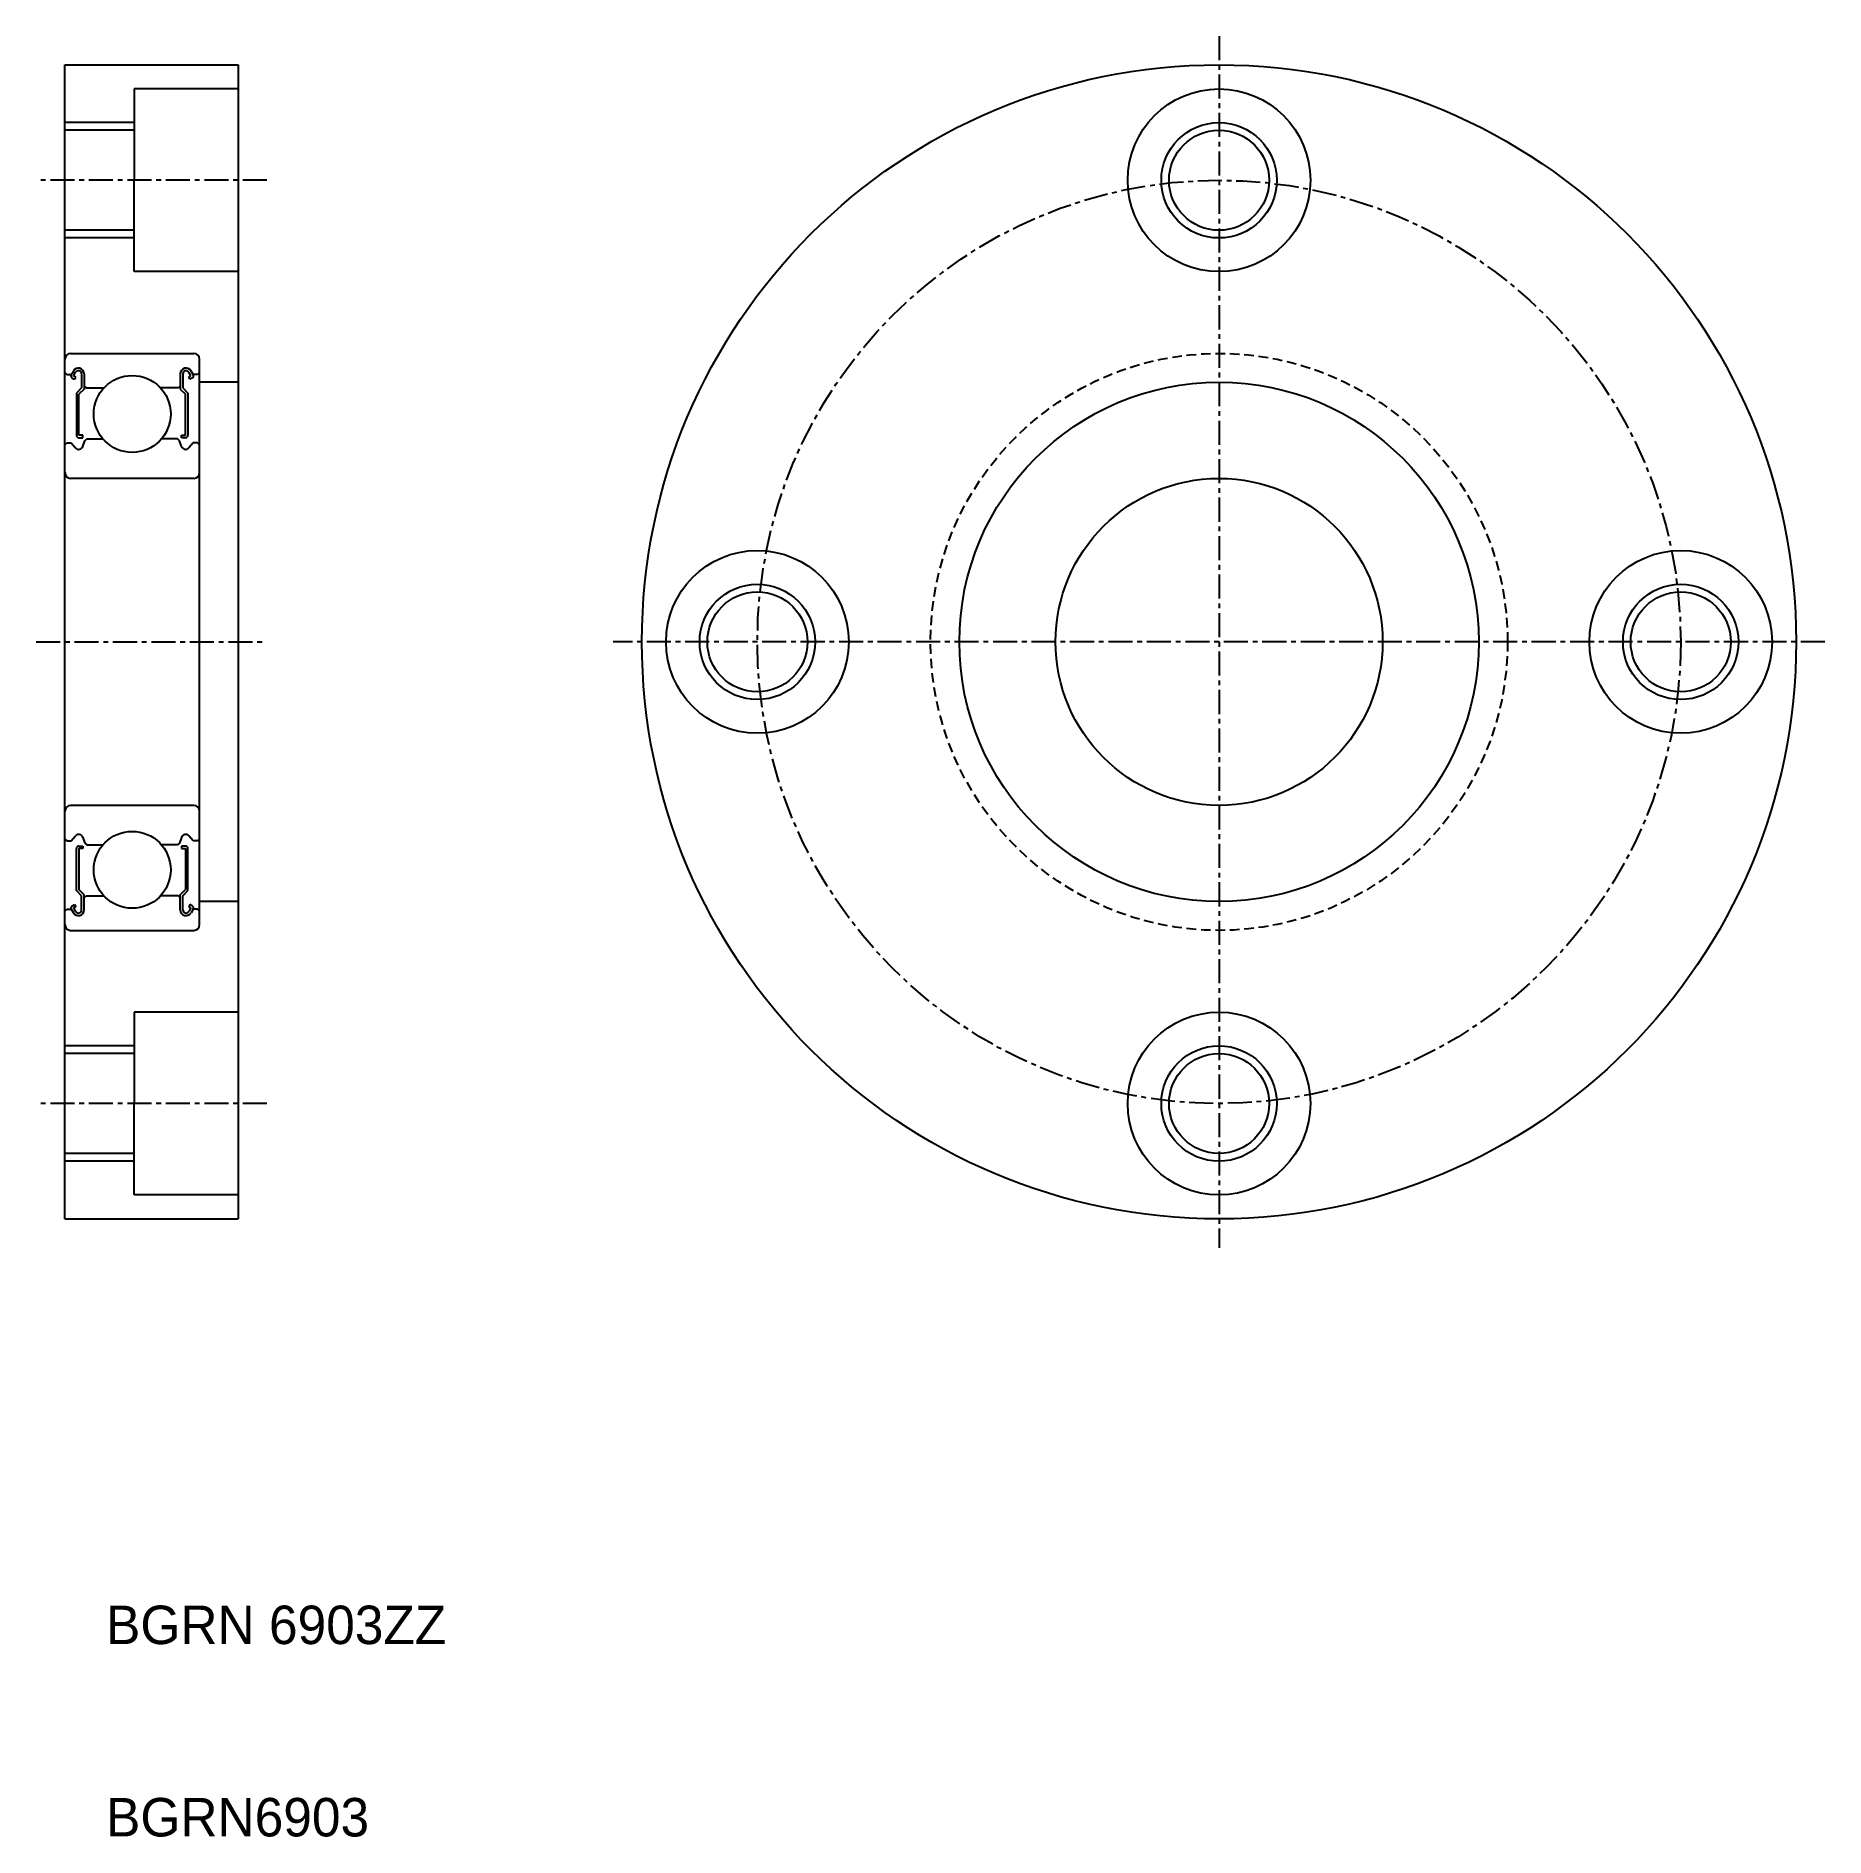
# Model space of a CAD drawing. Extents: x 135.1 to 228.1, y 61.1 to 154.7.
import ezdxf

# ---------------------------------------------------------------- set-up
doc = ezdxf.new("R2010")
doc.units = 0
doc.linetypes.add('CENTER', pattern=[2, 1.25, -0.25, 0.25, -0.25])
doc.linetypes.add('DASHED', pattern=[0.75, 0.5, -0.25])
doc.layers.get('0').update_dxf_attribs({"linetype": 'CONTINUOUS'})
doc.layers.add('CENTER', color=1, linetype='CENTER')

msp = doc.modelspace()

# ---------------------------------------------------------------- linework, layer by layer
at = {"color": 7, "linetype": 'CONTINUOUS'}
for p, q in [((136.591, 93.199), (136.591, 153.199)), ((136.591, 153.199), (145.591, 153.199)), ((145.591, 153.199), (145.591, 93.199)), ((145.591, 151.949), (140.191, 151.949)), ((140.191, 151.949), (140.191, 147.199)), ((140.191, 149.799), (136.591, 149.799)), ((140.191, 142.449), (140.191, 147.199)), ((140.191, 144.599), (136.591, 144.599)), ((145.591, 142.449), (140.191, 142.449)), ((136.891, 138.199), (143.291, 138.199)), ((143.591, 108.499), (143.591, 137.899)), ((136.591, 137.199), (136.691, 137.099)), ((136.691, 137.099), (136.924, 137.099)), ((136.924, 137.099), (137.033, 137.282)), ((136.973, 136.916), (137.088, 136.85)), ((137.039, 137.032), (137.148, 137.216)), ((137.155, 136.965), (137.039, 137.032)), ((137.088, 136.85), (137.155, 136.965)), ((137.457, 137.133), (137.457, 136.399)), ((137.591, 137.133), (137.591, 136.343)), ((142.591, 137.133), (142.591, 136.343)), ((142.724, 137.133), (142.724, 136.399)), ((143.026, 136.965), (143.142, 137.032)), ((143.093, 136.85), (143.026, 136.965)), ((143.142, 137.032), (143.033, 137.216)), ((143.209, 136.916), (143.093, 136.85)), ((143.257, 137.099), (143.149, 137.282)), ((143.491, 137.099), (143.257, 137.099)), ((143.591, 137.199), (143.491, 137.099)), ((137.457, 136.399), (137.191, 136.132)), ((137.191, 136.132), (137.191, 133.947)), ((137.591, 136.343), (137.324, 136.077)), ((137.324, 133.947), (137.324, 136.077)), ((137.591, 136.499), (137.691, 136.399)), ((137.691, 136.399), (138.615, 136.399)), ((142.491, 136.399), (141.566, 136.399)), ((142.591, 136.499), (142.491, 136.399)), ((142.591, 136.343), (142.857, 136.077)), ((142.724, 136.399), (142.991, 136.132)), ((142.857, 133.947), (142.857, 136.077)), ((142.991, 136.132), (142.991, 133.947)), ((145.591, 136.699), (143.591, 136.699)), ((137.524, 133.947), (137.324, 133.947)), ((137.524, 133.814), (137.524, 133.947)), ((142.657, 133.947), (142.857, 133.947)), ((142.657, 133.814), (142.657, 133.947)), ((136.591, 133.449), (136.691, 133.549)), ((136.691, 133.549), (136.924, 133.549)), ((136.924, 133.549), (137.139, 133.286)), ((137.324, 133.814), (137.524, 133.814)), ((137.524, 133.365), (137.629, 133.655)), ((137.629, 133.655), (137.729, 133.749)), ((137.729, 133.749), (138.571, 133.749)), ((142.452, 133.749), (141.611, 133.749)), ((142.552, 133.655), (142.452, 133.749)), ((142.657, 133.365), (142.552, 133.655)), ((142.857, 133.814), (142.657, 133.814)), ((143.257, 133.549), (143.043, 133.286)), ((143.491, 133.549), (143.257, 133.549)), ((143.591, 133.449), (143.491, 133.549)), ((143.291, 131.699), (136.891, 131.699)), ((143.291, 114.699), (136.891, 114.699)), ((136.591, 112.949), (136.691, 112.849)), ((136.691, 112.849), (136.924, 112.849)), ((136.924, 112.849), (137.139, 113.111)), ((137.191, 110.265), (137.191, 112.45)), ((137.324, 112.584), (137.524, 112.584)), ((137.524, 112.45), (137.324, 112.45)), ((137.324, 112.45), (137.324, 110.321)), ((137.524, 113.032), (137.629, 112.743)), ((137.524, 112.584), (137.524, 112.45)), ((137.629, 112.743), (137.729, 112.649)), ((137.729, 112.649), (138.571, 112.649)), ((142.452, 112.649), (141.611, 112.649)), ((142.552, 112.743), (142.452, 112.649)), ((142.657, 113.032), (142.552, 112.743)), ((142.657, 112.584), (142.657, 112.45)), ((142.857, 112.584), (142.657, 112.584)), ((142.657, 112.45), (142.857, 112.45)), ((142.857, 112.45), (142.857, 110.321)), ((142.991, 110.265), (142.991, 112.45)), ((143.257, 112.849), (143.043, 113.111)), ((143.491, 112.849), (143.257, 112.849)), ((143.591, 112.949), (143.491, 112.849)), ((137.457, 109.999), (137.191, 110.265)), ((137.591, 110.054), (137.324, 110.321)), ((137.457, 109.264), (137.457, 109.999)), ((137.591, 109.264), (137.591, 110.054)), ((137.591, 109.899), (137.691, 109.999)), ((137.691, 109.999), (138.615, 109.999)), ((142.491, 109.999), (141.566, 109.999)), ((142.591, 109.899), (142.491, 109.999)), ((142.591, 110.054), (142.857, 110.321)), ((142.591, 109.264), (142.591, 110.054)), ((142.724, 109.999), (142.991, 110.265)), ((142.724, 109.264), (142.724, 109.999)), ((145.591, 109.699), (143.591, 109.699)), ((136.591, 109.199), (136.691, 109.299)), ((136.691, 109.299), (136.924, 109.299)), ((136.924, 109.299), (137.033, 109.115)), ((136.973, 109.481), (137.088, 109.548)), ((137.155, 109.432), (137.039, 109.365)), ((137.039, 109.365), (137.148, 109.181)), ((137.088, 109.548), (137.155, 109.432)), ((143.093, 109.548), (143.026, 109.432)), ((143.026, 109.432), (143.142, 109.365)), ((143.142, 109.365), (143.033, 109.181)), ((143.209, 109.481), (143.093, 109.548)), ((143.257, 109.299), (143.149, 109.115)), ((143.491, 109.299), (143.257, 109.299)), ((143.591, 109.199), (143.491, 109.299)), ((136.891, 108.199), (143.291, 108.199)), ((140.191, 103.949), (140.191, 99.199)), ((145.591, 103.949), (140.191, 103.949)), ((140.191, 101.799), (136.591, 101.799)), ((140.191, 94.449), (140.191, 99.199)), ((140.191, 96.599), (136.591, 96.599)), ((145.591, 94.449), (140.191, 94.449)), ((136.591, 93.199), (145.591, 93.199))]:
    msp.add_line(p, q, dxfattribs=at)
at = {"color": 3, "linetype": 'CONTINUOUS'}
for p, q in [((140.191, 150.199), (136.591, 150.199)), ((140.191, 144.199), (136.591, 144.199)), ((140.191, 102.199), (136.591, 102.199)), ((140.191, 96.199), (136.591, 96.199))]:
    msp.add_line(p, q, dxfattribs=at)
at = {"color": 7, "linetype": 'CONTINUOUS'}
for centre, radius in [((196.591, 123.199), 30), ((196.591, 147.199), 4.75), ((196.591, 147.199), 2.6), ((140.091, 135.049), 2), ((196.591, 123.199), 13.5), ((196.591, 123.199), 8.5), ((172.591, 123.199), 4.75), ((220.591, 123.199), 4.75), ((172.591, 123.199), 2.6), ((220.591, 123.199), 2.6), ((140.091, 111.349), 2), ((196.591, 99.199), 4.75), ((196.591, 99.199), 2.6)]:
    msp.add_circle(centre, radius, dxfattribs=at)
at = {"color": 3, "linetype": 'CONTINUOUS'}
for centre in [(196.591, 147.199), (172.591, 123.199), (220.591, 123.199), (196.591, 99.199)]:
    msp.add_circle(centre, 3, dxfattribs=at)
at = {"color": 3, "linetype": 'DASHED'}
msp.add_circle((196.591, 123.199), 15, dxfattribs=at)
at = {"color": 7, "linetype": 'CONTINUOUS'}
for centre, radius, start, end in [((136.891, 137.899), 0.3, 90, 180), ((143.291, 137.899), 0.3, 0, 90), ((137.039, 137.032), 0.133, 149.9969, 240.00125), ((137.292, 137.133), 0.299, 0, 150.00017), ((137.292, 137.133), 0.166, 0, 150.00436), ((142.89, 137.133), 0.299, 29.99983, 180), ((142.89, 137.133), 0.166, 29.99564, 180), ((143.142, 137.032), 0.133, 299.99875, 30.0031), ((137.324, 133.947), 0.133, 180.00005, 270.00003), ((142.857, 133.947), 0.133, 269.99997, 359.99995), ((137.31, 133.43), 0.224, 220.00096, 343.1517), ((142.871, 133.43), 0.224, 196.8483, 319.99904), ((136.891, 131.999), 0.3, 180, 270), ((143.291, 131.999), 0.3, 270, 0), ((136.891, 114.399), 0.3, 90, 180), ((143.291, 114.399), 0.3, 0, 90), ((137.31, 112.967), 0.224, 16.8483, 139.99904), ((137.324, 112.45), 0.133, 89.99997, 179.99995), ((142.871, 112.967), 0.224, 40.00096, 163.1517), ((142.857, 112.45), 0.133, 0.00005, 90.00003), ((137.039, 109.365), 0.133, 119.99875, 210.0031), ((137.292, 109.264), 0.299, 209.99983, 0), ((137.292, 109.264), 0.166, 209.99564, 0), ((142.89, 109.264), 0.299, 180, 330.00017), ((142.89, 109.264), 0.166, 180, 330.00436), ((143.142, 109.365), 0.133, 329.9969, 60.00125), ((136.891, 108.499), 0.3, 180, 270), ((143.291, 108.499), 0.3, 270, 0)]:
    msp.add_arc(centre, radius, start, end, dxfattribs=at)
at = {"layer": 'CENTER', "color": 1, "linetype": 'CENTER'}
for p, q in [((196.591, 154.699), (196.591, 91.699)), ((147.091, 147.199), (135.091, 147.199)), ((135.091, 123.199), (147.091, 123.199)), ((228.091, 123.199), (165.091, 123.199)), ((147.091, 99.199), (135.091, 99.199))]:
    msp.add_line(p, q, dxfattribs=at)
msp.add_circle((196.591, 123.199), 24, dxfattribs=at)

# ---------------------------------------------------------------- texts
at = {"color": 7, "linetype": 'CONTINUOUS'}
for s, p in [('BGRN 6903ZZ', (138.731, 71.093)), ('BGRN6903', (138.731, 61.093))]:
    msp.add_text(s, height=2, dxfattribs=at).set_placement(p)

doc.saveas('drawing.dxf')
